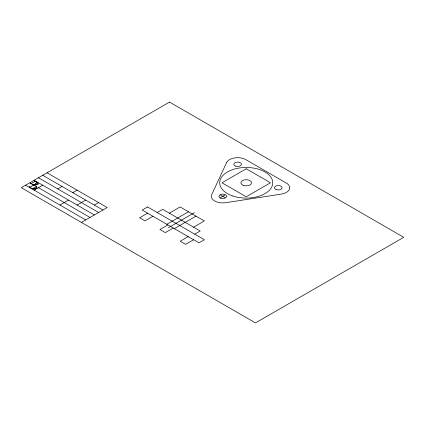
<?xml version="1.0" encoding="UTF-8"?>
<svg xmlns="http://www.w3.org/2000/svg" width="425" height="425" viewBox="0 0 425 425"><rect width="100%" height="100%" fill="white"/><g stroke="black" fill="none" stroke-linecap="round" stroke-linejoin="round"><path stroke-width="0.64" d="M34.526 185.608L31.147 183.791A2.715 1.567 0 0 0 30.967 183.706L30.6 183.547A5.498 3.177 0 0 1 30.17 183.329L30 183.095L30.414 183.111M32.385 182.915L32.358 182.925A4.324 2.497 0 0 1 32.018 183.154L31.344 183.478M32.481 182.851L34.574 181.666L34.478 181.31M35.323 183.86L35.87 183.547A2.221 1.28 0 0 1 36.136 183.356L36.194 183.324A2.964 1.711 0 0 0 36.502 183.111A2.614 1.509 0 0 0 36.693 182.984L36.731 182.957A1.7 0.983 0 0 1 36.837 182.883L37.018 182.851M34.143 190.166L42.739 185.204M57.779 188.928L62.077 186.447M72.824 192.647L77.122 190.166M59.93 205.057L68.526 200.095M77.122 205.057L85.717 200.095M94.313 205.057L98.611 202.576M81.419 222.424L107.206 207.538L47.037 172.8M147.565 213.175L139.591 217.781L144.978 220.894L152.958 216.288M157.213 212.516L162.706 209.344L200.223 231.003L194.724 234.175M169.336 213.169L180.12 206.948L204.372 220.952L193.593 227.173M166.802 224.283L188.472 211.772M167.88 224.905L159.906 229.511L165.293 232.618L173.273 228.018M168.401 227.715L194.464 212.665M220.617 197.572L224.926 195.08M174.351 228.639L196.021 216.128M188.195 236.629L180.221 241.235L185.608 244.348L193.587 239.742M32.815 184.657L33.293 184.647A3.777 2.183 0 0 1 33.639 184.785L34.17 185.002A1.339 0.776 0 0 1 34.303 185.061C36.199 185.289 38.553 188.1 35.668 188.827A2.656 1.535 0 0 1 34.489 189.067L33.846 189.061A3.597 2.077 0 0 1 31.726 188.397L30.223 187.478A17.372 10.03 0 0 0 29.628 187.143L29.516 187.085A1.317 0.76 0 0 1 29.267 186.915A0.866 0.499 0 0 1 29.198 186.825L29.564 186.713M30.35 187.143L33.49 185.114A1.886 1.089 0 0 0 33.182 184.971L32.922 184.822M37.049 182.856L37.246 182.947A0.845 0.489 0 0 1 37.453 183.26L37.411 183.462A1.657 0.956 0 0 1 36.199 184.227A0.924 0.537 0 0 1 35.445 184.073L35.413 184.052A1.047 0.606 0 0 1 35.227 183.919M30.542 183.164L31.089 183.372A0.956 0.552 0 0 0 31.307 183.472M36.486 182.054L36.417 182.012A4.548 2.624 0 0 0 35.992 181.799L35.02 181.241A4.548 2.624 0 0 0 34.648 180.992L34.149 180.822L34.143 181.119M220.617 195.08L224.926 197.572M42.739 175.281L102.908 210.019M38.441 177.762L98.611 212.5M34.143 180.242L94.313 214.981M38.441 187.685L90.015 217.462M30.164 187.074L29.909 186.931A2.55 1.472 0 0 0 29.654 186.745M25.548 185.204L85.717 219.943M36.55 182.091L37.777 182.867A2.338 1.349 0 0 1 38.404 183.653L38.404 183.77A1.886 1.089 0 0 1 37.798 184.503L37.639 184.567A1.477 0.85 0 0 1 36.853 184.732L36.444 184.721A2.922 1.689 0 0 1 35.121 184.259L33.761 184.912A1.132 0.653 0 0 0 33.873 185.013A2.826 1.631 0 0 1 34.032 185.119L34.133 185.194A2.826 1.631 0 0 0 34.292 185.295M35.376 188.094A3.926 2.268 0 0 0 36.322 187.335L36.433 186.963A0.946 0.547 0 0 0 36.205 186.617L35.663 186.687A5.759 3.326 0 0 0 35.45 186.814L35.201 186.979A6.455 3.729 0 0 1 34.967 187.122A5.961 3.443 0 0 1 34.558 187.388L32.9 188.546A0.749 0.436 0 0 0 33.208 188.636L33.878 188.61A2.964 1.711 0 0 0 34.181 188.551A3.66 2.114 0 0 0 35.397 188.105M226.599 162.573L211.73 194.618A11.432 6.603 0 0 0 225.733 202.704L281.233 194.113A11.432 6.603 0 0 0 286.36 183.069L245.73 159.614A11.432 6.603 0 0 0 226.599 162.573M169.522 102.085L21.25 187.685L255.478 322.915L403.75 237.315L169.522 102.085M147.565 206.948L142.178 210.062L198.98 242.856L204.367 239.742L147.565 206.948M246.229 168.778L221.972 182.782L246.229 196.786L270.486 182.782L246.229 168.778M232.964 196.047A26.525 15.316 0 0 0 272.754 182.782A26.525 15.316 0 0 0 232.964 169.517A26.525 15.316 0 0 0 232.964 196.047M235.508 166.106A3.809 2.199 0 0 0 241.442 164.438A3.809 2.199 0 0 0 235.976 162.302A3.809 2.199 0 0 0 235.508 166.106M220.633 198.146A3.809 2.199 0 0 0 226.573 196.483A3.809 2.199 0 0 0 221.106 194.347A3.809 2.199 0 0 0 220.633 198.146M276.138 189.561A3.809 2.199 0 0 0 282.072 187.898A3.809 2.199 0 0 0 276.606 185.762A3.809 2.199 0 0 0 276.138 189.561M243.562 185.449A5.334 3.081 0 0 0 251.563 182.782A5.334 3.081 0 0 0 243.562 180.115A5.334 3.081 0 0 0 243.562 185.449"/></g></svg>
